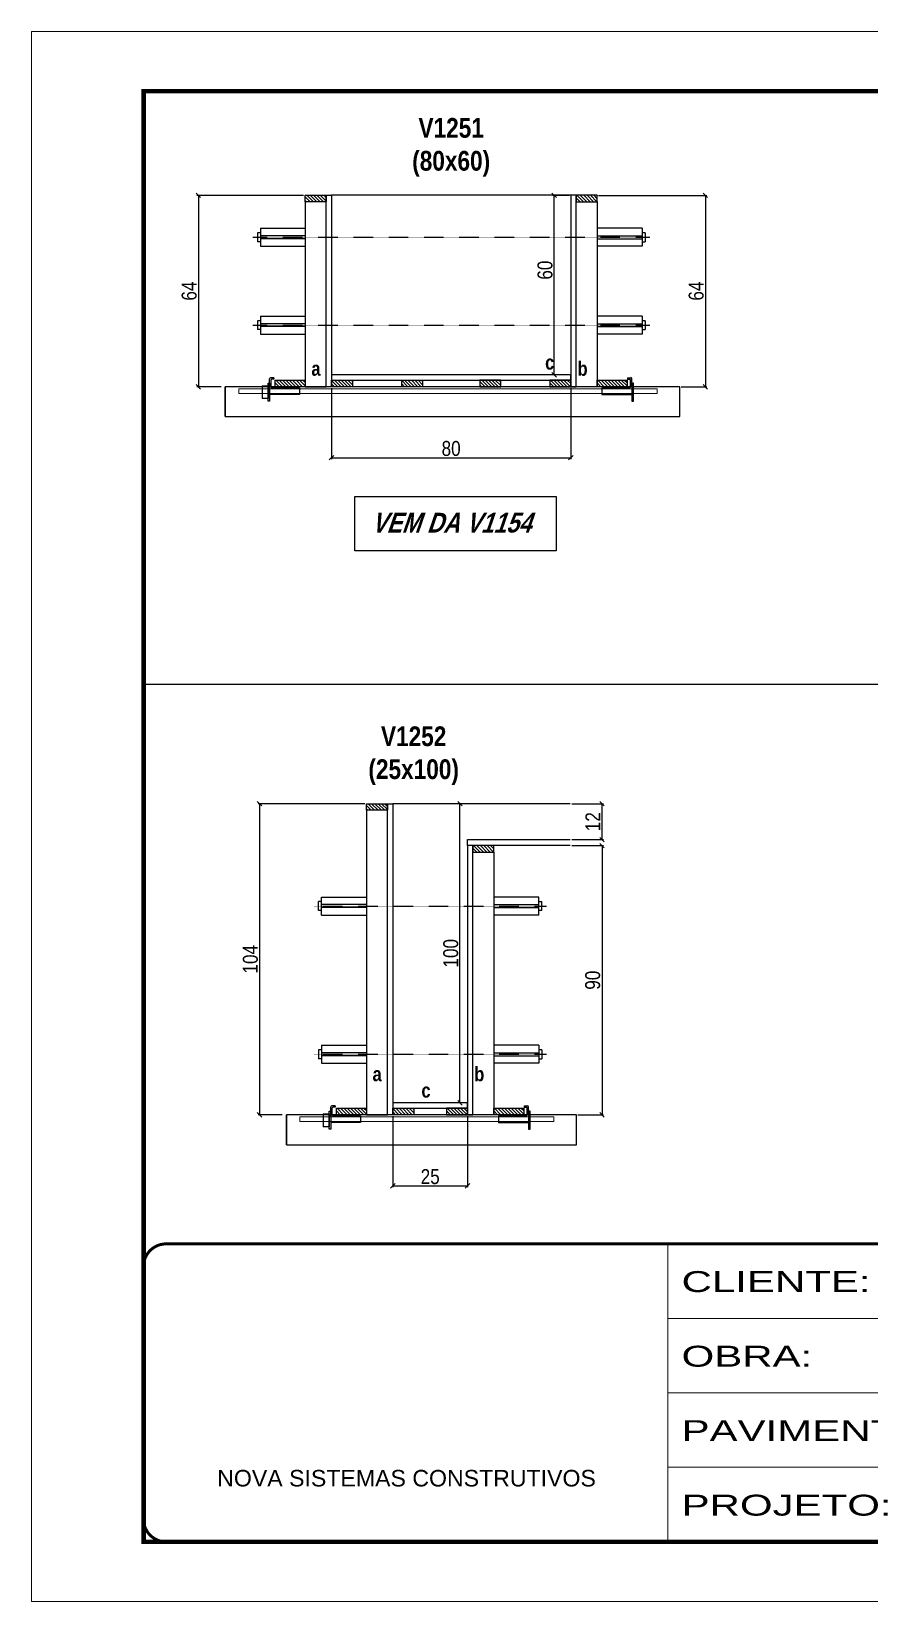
# Model space of a CAD drawing. Extents: x 3309 to 9563, y -2522 to 14608.
# Drawn here: x 6506 to 7067, y 4369 to 5419 of the extents above; entities that cross this region are included whole.
import ezdxf

# ---------------------------------------------------------------- set-up
doc = ezdxf.new("R2010")
doc.units = 0
for name, pattern in [('CONTINUO', [0]), ('DASHED', [0.75, 0.5, -0.25]), ('HIDDEN', [0.375, 0.25, -0.125])]:
    doc.linetypes.add(name, pattern=pattern)
for name, color, linetype in [('barrote', 251, 'Continuous'), ('COTA', 241, 'Continuous'), ('detalhes', 4, 'Continuous'), ('NOMENCLATURA', 7, 'Continuous'), ('Painéis', 200, 'Continuous'), ('presilha', 1, 'Continuous'), ('SARR_2.2x10', 60, 'Continuous'), ('SARR_2.2x7', 40, 'Continuous'), ('SARR_3.5x7', 81, 'Continuous'), ('TENSOR', 3, 'Continuous')]:
    doc.layers.add(name, color=color, linetype=linetype)
for name, color, linetype, lineweight in [('CONCRETO', 251, 'Continuous', 25), ('Folhas', 255, 'Continuous', 9), ('SARRAFO DE PRESSAO', 251, 'DASHED', 9), ('SCO-___-LAJ', 2, 'Continuous', 0)]:
    doc.layers.add(name, color=color, linetype=linetype, lineweight=lineweight)
doc.styles.add('ARIAL', font='arial.ttf')
doc.styles.add('COTA TECNICA 2X', font='techl___.ttf', dxfattribs={"height": 10})
doc.styles.add('TECNICA', font='techb___.ttf', dxfattribs={"height": 10})
doc.styles.add('Tecnologia', font='')
doc.styles.get('Tecnologia').set_extended_font_data('Forgotten Futurist')
doc.dimstyles.new('SECAO', dxfattribs={"dimscale": 0.333333, "dimtxt": 5, "dimasz": 9, "dimexe": 3, "dimexo": 3, "dimgap": 3, "dimtad": 1, "dimdec": 1, "dimlfac": 0.5, "dimzin": 12, "dimdsep": 46, "dimtxsty": 'COTA TECNICA 2X', "dimblk1": 'OBLIQUE', "dimblk2": 'OBLIQUE', "dimsah": 1, "dimcen": 0.9, "dimclrd": 4, "dimclre": 4, "dimclrt": 240, "dimadec": 1, "dimazin": 3, "dimtfac": 1, "dimtdec": 1, "dimtmove": 0, "dimatfit": 3, "dimfxl": 1, "dimtolj": 1, "dimtzin": 12, "dimarcsym": 0})
pattern_1 = [(135, (39989.4777, -118330.52), (-1.122532015, -1.122532015), [])]

# ---------------------------------------------------------------- blocks, each defined once
blk = doc.blocks.new('9999999999')
at = {"color": 30, "linetype": 'CONTINUO'}
for p, q in [((98564.6, 34230.2), (98564.6, 34429.4)), ((98564.6, 34379.6), (99584, 34379.6)), ((98564.6, 34329.8), (99488, 34329.8)), ((98564.6, 34280), (99488, 34280))]:
    blk.add_line(p, q, dxfattribs=at)
at = {"color": 30, "linetype": 'CONTINUO', "const_width": 2}
blk.add_lwpolyline([(99584, 34230.2), (99584, 34414.4, 0.414214), (99569, 34429.4), (98229, 34429.4, 0.414214), (98214, 34414.4), (98214, 34245.2, 0.414214), (98229, 34230.2), (99584, 34230.2)], format="xyb", dxfattribs=at)
at = {"layer": 'Folhas'}
blk.add_lwpolyline([(98139, 34190.2), (99624, 34190.2), (99624, 35240.2), (98139, 35240.2)], close=True, dxfattribs=at)
at = {"layer": 'Folhas', "color": 30, "const_width": 3}
blk.add_lwpolyline([(98214, 34230.2), (99584, 34230.2), (99584, 35200.2), (98214, 35200.2)], close=True, dxfattribs=at)
at = {"color": 7, "linetype": 'Continuous', "ltscale": 5, "style": 'ARIAL'}
blk.add_text('NOVA SISTEMAS CONSTRUTIVOS', height=11.059, dxfattribs=at).set_placement((98263.2, 34267.2))
at = {"layer": 'Folhas', "color": 7, "style": 'Tecnologia', "width": 1.5}
for s, p in [('CLIENTE:', (98573.7, 34397.2)), ('OBRA:', (98573.7, 34347.3)), ('PAVIMENTO:', (98573.7, 34297.5)), ('PROJETO:', (98573.7, 34247.7))]:
    blk.add_text(s, height=14, dxfattribs=at).set_placement(p)
blk = doc.blocks.new('PRESILHA METÁLICA 1')
at = {"layer": 'presilha'}
for p, q in [((7.5, 10.6), (7.5, 19.9)), ((12, 21), (8.6, 21)), ((9, 11.6), (9, 18.9)), ((12, 19.5), (9.6, 19.5)), ((12, 21), (12, 19.5)), ((0, 13), (6, 13)), ((0, 13), (0, 0)), ((6, 0), (0, 0)), ((6, 15.5), (7.5, 15.5)), ((6, -2.5), (6, 15.5)), ((6, 13), (6, 0)), ((7.5, 15.5), (7.5, -2.5)), ((37.5, 4.1), (7.5, 4.1)), ((37.5, 11), (9.6, 11)), ((37.5, 11), (37.5, 4.1)), ((7.5, -2.5), (6, -2.5))]:
    blk.add_line(p, q, dxfattribs=at)
for centre, radius, start, end in [((8.6, 19.9), 1.14, 90, 180), ((9.6, 18.9), 0.57, 90, 180), ((9.6, 11.6), 0.57, 180, 270)]:
    blk.add_arc(centre, radius, start, end, dxfattribs=at)
blk = doc.blocks.new('PRESILHA METÁLICA 2')
at = {"layer": 'presilha'}
for p, q in [((-5.2, 23.5), (-5.2, 22)), ((-5.2, 23.5), (-1.9, 23.5)), ((-5.2, 22), (-2.8, 22)), ((-2.2, 14.1), (-2.2, 21.4)), ((0.8, 18), (-0.8, 18)), ((-0.8, 18), (-0.8, 0)), ((-0.8, 14.6), (-0.8, 22.4)), ((0.8, 0), (0.8, 18)), ((-30.8, 13.5), (-30.8, 6.6)), ((-30.8, 13.5), (-2.8, 13.5)), ((-30.8, 6.6), (-0.8, 6.6)), ((-0.8, 0), (0.8, 0))]:
    blk.add_line(p, q, dxfattribs=at)
for centre, radius, start, end in [((-2.8, 21.4), 0.57, 0, 90), ((-1.9, 22.4), 1.14, 0, 90), ((-2.8, 14.1), 0.57, 270, 0)]:
    blk.add_arc(centre, radius, start, end, dxfattribs=at)
blk = doc.blocks.new('_Oblique')
at = {"color": 0, "linetype": 'ByBlock', "lineweight": -2}
blk.add_line((-0.5, -0.5), (0.5, 0.5), dxfattribs=at)
blk = doc.blocks.new('*D789')
at = {"layer": 'COTA', "color": 4, "lineweight": -2, "transparency": 16777216}
for p, q in [((6688.4, 5309.6), (6617, 5309.6)), ((6618, 5309.6), (6618, 5181.6)), ((6633.2, 5181.6), (6617, 5181.6))]:
    blk.add_line(p, q, dxfattribs=at)
at = {"layer": 'Defpoints', "color": 0, "transparency": 16777216}
for p in [(6689.4, 5309.6), (6618, 5181.6), (6634.2, 5181.6)]:
    blk.add_point(p, dxfattribs=at)
at = {"layer": 'COTA', "color": 4, "lineweight": -2, "transparency": 16777216, "xscale": 3, "yscale": 3, "zscale": 3}
for p, rotation in [((6618, 5309.6), 90), ((6618, 5181.6), 270)]:
    blk.add_blockref('_Oblique', p, dxfattribs=dict(at, rotation=rotation))
at = {"layer": 'COTA', "color": 240, "transparency": 16777216, "insert": (6611.9, 5245.6), "char_height": 10, "attachment_point": 5, "rotation": 90, "style": 'COTA TECNICA 2X'}
blk.add_mtext('\\A1;64', dxfattribs=at)
blk = doc.blocks.new('*D790')
at = {"layer": 'COTA', "color": 4, "lineweight": -2, "transparency": 16777216}
for p, q in [((6885.6, 5309.6), (6958, 5309.6)), ((6957, 5309.6), (6957, 5181.6)), ((6940.9, 5181.6), (6958, 5181.6))]:
    blk.add_line(p, q, dxfattribs=at)
at = {"layer": 'Defpoints', "color": 0, "transparency": 16777216}
for p in [(6884.6, 5309.6), (6939.9, 5181.6), (6957, 5181.6)]:
    blk.add_point(p, dxfattribs=at)
at = {"layer": 'COTA', "color": 4, "lineweight": -2, "transparency": 16777216, "xscale": 3, "yscale": 3, "zscale": 3}
for p, rotation in [((6957, 5309.6), 90), ((6957, 5181.6), 270)]:
    blk.add_blockref('_Oblique', p, dxfattribs=dict(at, rotation=rotation))
at = {"layer": 'COTA', "color": 240, "transparency": 16777216, "insert": (6950.9, 5245.6), "char_height": 10, "attachment_point": 5, "rotation": 90, "style": 'COTA TECNICA 2X'}
blk.add_mtext('\\A1;64', dxfattribs=at)
blk = doc.blocks.new('*D791')
at = {"layer": 'COTA', "color": 4, "lineweight": -2, "transparency": 16777216}
for p, q in [((6866, 5309.6), (6854.9, 5309.6)), ((6855.9, 5189.6), (6855.9, 5309.6)), ((6866, 5189.6), (6854.9, 5189.6))]:
    blk.add_line(p, q, dxfattribs=at)
at = {"layer": 'Defpoints', "color": 0, "transparency": 16777216}
for p in [(6855.9, 5309.6), (6867, 5309.6), (6867, 5189.6)]:
    blk.add_point(p, dxfattribs=at)
at = {"layer": 'COTA', "color": 4, "lineweight": -2, "transparency": 16777216, "xscale": 3, "yscale": 3, "zscale": 3}
for p, rotation in [((6855.9, 5309.6), 90), ((6855.9, 5189.6), 270)]:
    blk.add_blockref('_Oblique', p, dxfattribs=dict(at, rotation=rotation))
at = {"layer": 'COTA', "color": 240, "transparency": 16777216, "insert": (6849.8, 5259.6), "char_height": 10, "attachment_point": 5, "rotation": 90, "style": 'COTA TECNICA 2X'}
blk.add_mtext('\\A1;60', dxfattribs=at)
blk = doc.blocks.new('*D794')
at = {"layer": 'COTA', "color": 4, "lineweight": -2, "transparency": 16777216}
for p, q in [((6707, 5180.6), (6707, 5133.2)), ((6867, 5180.6), (6867, 5133.2)), ((6707, 5134.2), (6867, 5134.2))]:
    blk.add_line(p, q, dxfattribs=at)
at = {"layer": 'Defpoints', "color": 0, "transparency": 16777216}
for p in [(6707, 5181.6), (6867, 5181.6), (6867, 5134.2)]:
    blk.add_point(p, dxfattribs=at)
at = {"layer": 'COTA', "color": 4, "lineweight": -2, "transparency": 16777216, "xscale": 3, "yscale": 3, "zscale": 3, "rotation": 180}
blk.add_blockref('_Oblique', (6707, 5134.2), dxfattribs=at)
at = {"layer": 'COTA', "color": 4, "lineweight": -2, "transparency": 16777216, "xscale": 3, "yscale": 3, "zscale": 3}
blk.add_blockref('_Oblique', (6867, 5134.2), dxfattribs=at)
at = {"layer": 'COTA', "color": 240, "transparency": 16777216, "insert": (6787, 5140.3), "char_height": 10, "attachment_point": 5, "style": 'COTA TECNICA 2X'}
blk.add_mtext('\\A1;80', dxfattribs=at)
blk = doc.blocks.new('*D808')
at = {"layer": 'COTA', "color": 4, "lineweight": -2, "transparency": 16777216}
for p, q in [((6729.4, 4902.8), (6657.9, 4902.8)), ((6658.9, 4902.8), (6658.9, 4694.8)), ((6674.1, 4694.8), (6657.9, 4694.8))]:
    blk.add_line(p, q, dxfattribs=at)
at = {"layer": 'Defpoints', "color": 0, "transparency": 16777216}
for p in [(6730.4, 4902.8), (6658.9, 4694.8), (6675.1, 4694.8)]:
    blk.add_point(p, dxfattribs=at)
at = {"layer": 'COTA', "color": 4, "lineweight": -2, "transparency": 16777216, "xscale": 3, "yscale": 3, "zscale": 3}
for p, rotation in [((6658.9, 4902.8), 90), ((6658.9, 4694.8), 270)]:
    blk.add_blockref('_Oblique', p, dxfattribs=dict(at, rotation=rotation))
at = {"layer": 'COTA', "color": 240, "transparency": 16777216, "insert": (6652.8, 4798.8), "char_height": 10, "attachment_point": 5, "rotation": 90, "style": 'COTA TECNICA 2X'}
blk.add_mtext('\\A1;104', dxfattribs=at)
blk = doc.blocks.new('*D809')
at = {"layer": 'COTA', "color": 4, "lineweight": -2, "transparency": 16777216}
for p, q in [((6867.7, 4874.8), (6888.9, 4874.8)), ((6887.9, 4874.8), (6887.9, 4694.8)), ((6871.8, 4694.8), (6888.9, 4694.8))]:
    blk.add_line(p, q, dxfattribs=at)
at = {"layer": 'Defpoints', "color": 0, "transparency": 16777216}
for p in [(6866.7, 4874.8), (6870.8, 4694.8), (6887.9, 4694.8)]:
    blk.add_point(p, dxfattribs=at)
at = {"layer": 'COTA', "color": 4, "lineweight": -2, "transparency": 16777216, "xscale": 3, "yscale": 3, "zscale": 3}
for p, rotation in [((6887.9, 4874.8), 90), ((6887.9, 4694.8), 270)]:
    blk.add_blockref('_Oblique', p, dxfattribs=dict(at, rotation=rotation))
at = {"layer": 'COTA', "color": 240, "transparency": 16777216, "insert": (6881.7, 4784.8), "char_height": 10, "attachment_point": 5, "rotation": 90, "style": 'COTA TECNICA 2X'}
blk.add_mtext('\\A1;90', dxfattribs=at)
blk = doc.blocks.new('*D810')
at = {"layer": 'COTA', "color": 4, "lineweight": -2, "transparency": 16777216}
for p, q in [((6797, 4902.8), (6791.9, 4902.8)), ((6792.9, 4702.8), (6792.9, 4902.8)), ((6797, 4702.8), (6791.9, 4702.8))]:
    blk.add_line(p, q, dxfattribs=at)
at = {"layer": 'Defpoints', "color": 0, "transparency": 16777216}
for p in [(6792.9, 4902.8), (6798, 4902.8), (6798, 4702.8)]:
    blk.add_point(p, dxfattribs=at)
at = {"layer": 'COTA', "color": 4, "lineweight": -2, "transparency": 16777216, "xscale": 3, "yscale": 3, "zscale": 3}
for p, rotation in [((6792.9, 4902.8), 90), ((6792.9, 4702.8), 270)]:
    blk.add_blockref('_Oblique', p, dxfattribs=dict(at, rotation=rotation))
at = {"layer": 'COTA', "color": 240, "transparency": 16777216, "insert": (6786.8, 4802.8), "char_height": 10, "attachment_point": 5, "rotation": 90, "style": 'COTA TECNICA 2X'}
blk.add_mtext('\\A1;100', dxfattribs=at)
blk = doc.blocks.new('*D811')
at = {"layer": 'COTA', "color": 4, "lineweight": -2, "transparency": 16777216}
for p, q in [((6867.7, 4902.8), (6888.9, 4902.8)), ((6887.9, 4878.8), (6887.9, 4902.8)), ((6867.7, 4878.8), (6888.9, 4878.8))]:
    blk.add_line(p, q, dxfattribs=at)
at = {"layer": 'Defpoints', "color": 0, "transparency": 16777216}
for p in [(6866.7, 4902.8), (6887.9, 4902.8), (6866.7, 4878.8)]:
    blk.add_point(p, dxfattribs=at)
at = {"layer": 'COTA', "color": 4, "lineweight": -2, "transparency": 16777216, "xscale": 3, "yscale": 3, "zscale": 3}
for p, rotation in [((6887.9, 4902.8), 90), ((6887.9, 4878.8), 270)]:
    blk.add_blockref('_Oblique', p, dxfattribs=dict(at, rotation=rotation))
at = {"layer": 'COTA', "color": 240, "transparency": 16777216, "insert": (6881.8, 4890.8), "char_height": 10, "attachment_point": 5, "rotation": 90, "style": 'COTA TECNICA 2X'}
blk.add_mtext('\\A1;12', dxfattribs=at)
blk = doc.blocks.new('*D821')
at = {"layer": 'COTA', "color": 4, "lineweight": -2, "transparency": 16777216}
for p, q in [((6748, 4693.8), (6748, 4646.3)), ((6798, 4693.8), (6798, 4646.3)), ((6748, 4647.3), (6798, 4647.3))]:
    blk.add_line(p, q, dxfattribs=at)
at = {"layer": 'Defpoints', "color": 0, "transparency": 16777216}
for p in [(6748, 4694.8), (6798, 4694.8), (6798, 4647.3)]:
    blk.add_point(p, dxfattribs=at)
at = {"layer": 'COTA', "color": 4, "lineweight": -2, "transparency": 16777216, "xscale": 3, "yscale": 3, "zscale": 3, "rotation": 180}
blk.add_blockref('_Oblique', (6748, 4647.3), dxfattribs=at)
at = {"layer": 'COTA', "color": 4, "lineweight": -2, "transparency": 16777216, "xscale": 3, "yscale": 3, "zscale": 3}
blk.add_blockref('_Oblique', (6798, 4647.3), dxfattribs=at)
at = {"layer": 'COTA', "color": 240, "transparency": 16777216, "insert": (6773, 4653.4), "char_height": 10, "attachment_point": 5, "style": 'COTA TECNICA 2X'}
blk.add_mtext('\\A1;25', dxfattribs=at)

msp = doc.modelspace()

# ---------------------------------------------------------------- hatches: boundary and pattern name
at = {"layer": 'SARR_2.2x10'}
h = msp.add_hatch(dxfattribs=at)
h.set_pattern_fill('ANSI31', color=256, scale=0.5, angle=90)
h.set_pattern_definition([(135, (39862.9768, -118330.52), (-1.122532015, -1.122532015), [])])
h.paths.add_polyline_path([(6669.44, 5186.05), (6669.44, 5181.65), (6689.44, 5181.65), (6689.44, 5186.05)])
h = msp.add_hatch(dxfattribs=at)
h.set_pattern_fill('ANSI31', color=256, scale=0.5, angle=90)
h.set_pattern_definition([(135, (40078.1768, -118330.52), (-1.122532015, -1.122532015), [])])
h.paths.add_polyline_path([(6884.64, 5186.05), (6884.64, 5181.65), (6904.64, 5181.65), (6904.64, 5186.05)])
h = msp.add_hatch(dxfattribs=at)
h.set_pattern_fill('ANSI31', color=256, scale=0.5, angle=90)
h.set_pattern_definition([(135, (39903.896, -118817.364), (-1.122532015, -1.122532015), [])])
h.paths.add_polyline_path([(6710.36, 4699.21), (6710.36, 4694.81), (6730.36, 4694.81), (6730.36, 4699.21)])
h = msp.add_hatch(dxfattribs=at)
h.set_pattern_fill('ANSI31', color=256, scale=0.5, angle=90)
h.set_pattern_definition([(135, (40009.096, -118817.364), (-1.122532015, -1.122532015), [])])
h.paths.add_polyline_path([(6815.56, 4699.21), (6815.56, 4694.81), (6835.56, 4694.81), (6835.56, 4699.21)])
at = {"layer": 'SARR_2.2x7'}
h = msp.add_hatch(dxfattribs=at)
h.set_pattern_fill('ANSI31', color=256, scale=0.5, angle=90)
h.set_pattern_definition([(135, (39876.9768, -118206.92), (-1.122532015, -1.122532015), [])])
h.paths.add_polyline_path([(6703.44, 5309.65), (6703.44, 5305.25), (6689.44, 5305.25), (6689.44, 5309.65)])
h = msp.add_hatch(dxfattribs=at)
h.set_pattern_fill('ANSI31', color=256, scale=0.5, angle=90)
h.set_pattern_definition([(135, (39978.9768, -118206.92), (-1.122532015, -1.122532015), [])])
h.paths.add_polyline_path([(6870.64, 5309.65), (6870.64, 5305.25), (6884.64, 5305.25), (6884.64, 5309.65)])
h = msp.add_hatch(dxfattribs=at)
h.set_pattern_fill('ANSI31', color=256, scale=0.5, angle=90)
h.set_pattern_definition([(135, (39942.5768, -118330.52), (-1.122532015, -1.122532015), [])])
h.paths.add_polyline_path([(6721.04, 5181.65), (6721.04, 5186.05), (6707.04, 5186.05), (6707.04, 5181.65)])
h = msp.add_hatch(dxfattribs=at)
h.set_pattern_fill('ANSI31', color=256, scale=0.5, angle=90)
h.set_pattern_definition(pattern_1)
h.paths.add_polyline_path([(6767.94, 5181.65), (6767.94, 5186.05), (6753.94, 5186.05), (6753.94, 5181.65)])
h = msp.add_hatch(dxfattribs=at)
h.set_pattern_fill('ANSI31', color=256, scale=0.5, angle=90)
h.set_pattern_definition(pattern_1)
h.paths.add_polyline_path([(6806.14, 5181.65), (6806.14, 5186.05), (6820.14, 5186.05), (6820.14, 5181.65)])
h = msp.add_hatch(dxfattribs=at)
h.set_pattern_fill('ANSI31', color=256, scale=0.5, angle=90)
h.set_pattern_definition([(135, (40064.5768, -118330.52), (-1.122532015, -1.122532015), [])])
h.paths.add_polyline_path([(6853.04, 5186.05), (6853.04, 5181.65), (6867.04, 5181.65), (6867.04, 5186.05)])
h = msp.add_hatch(dxfattribs=at)
h.set_pattern_fill('ANSI31', color=256, scale=0.5, angle=90)
h.set_pattern_definition([(135, (39917.896, -118613.764), (-1.122532015, -1.122532015), [])])
h.paths.add_polyline_path([(6744.36, 4902.81), (6744.36, 4898.41), (6730.36, 4898.41), (6730.36, 4902.81)])
h = msp.add_hatch(dxfattribs=at)
h.set_pattern_fill('ANSI31', color=256, scale=0.5, angle=90)
h.set_pattern_definition([(135, (39909.896, -118641.764), (-1.122532015, -1.122532015), [])])
h.paths.add_polyline_path([(6801.56, 4874.81), (6801.56, 4870.41), (6815.56, 4870.41), (6815.56, 4874.81)])
h = msp.add_hatch(dxfattribs=at)
h.set_pattern_fill('ANSI31', color=256, scale=0.5, angle=90)
h.set_pattern_definition([(135, (39983.496, -118817.364), (-1.122532015, -1.122532015), [])])
h.paths.add_polyline_path([(6761.96, 4694.81), (6761.96, 4699.21), (6747.96, 4699.21), (6747.96, 4694.81)])
h = msp.add_hatch(dxfattribs=at)
h.set_pattern_fill('ANSI31', color=256, scale=0.5, angle=90)
h.set_pattern_definition([(135, (39995.496, -118817.364), (-1.122532015, -1.122532015), [])])
h.paths.add_polyline_path([(6783.96, 4699.21), (6783.96, 4694.81), (6797.96, 4694.81), (6797.96, 4699.21)])

# ---------------------------------------------------------------- linework, layer by layer
at = {"ltscale": 3}
for p, q in [((6657.44, 5284.62), (6657.44, 5278.62)), ((6659.44, 5284.62), (6657.44, 5284.62)), ((6659.44, 5287.62), (6659.44, 5275.62)), ((6659.44, 5287.62), (6689.44, 5287.62)), ((6689.44, 5282.62), (6659.44, 5282.62)), ((6914.64, 5287.62), (6884.64, 5287.62)), ((6884.64, 5282.62), (6914.64, 5282.62)), ((6914.64, 5287.62), (6914.64, 5275.62)), ((6916.64, 5284.62), (6914.64, 5284.62)), ((6916.64, 5284.62), (6916.64, 5278.62)), ((6659.44, 5278.62), (6657.44, 5278.62)), ((6689.44, 5280.62), (6659.44, 5280.62)), ((6659.44, 5275.62), (6689.44, 5275.62)), ((6884.64, 5280.62), (6914.64, 5280.62)), ((6914.64, 5275.62), (6884.64, 5275.62)), ((6914.64, 5278.62), (6916.64, 5278.62)), ((6657.44, 5225.82), (6657.44, 5219.82)), ((6659.44, 5225.82), (6657.44, 5225.82)), ((6659.44, 5219.82), (6657.44, 5219.82)), ((6659.44, 5228.82), (6659.44, 5216.82)), ((6659.44, 5228.82), (6689.44, 5228.82)), ((6689.44, 5223.82), (6659.44, 5223.82)), ((6689.44, 5221.82), (6659.44, 5221.82)), ((6914.64, 5228.82), (6884.64, 5228.82)), ((6884.64, 5223.82), (6914.64, 5223.82)), ((6884.64, 5221.82), (6914.64, 5221.82)), ((6914.64, 5228.82), (6914.64, 5216.82)), ((6916.64, 5225.82), (6914.64, 5225.82)), ((6914.64, 5219.82), (6916.64, 5219.82)), ((6916.64, 5225.82), (6916.64, 5219.82)), ((6659.44, 5216.82), (6689.44, 5216.82)), ((6914.64, 5216.82), (6884.64, 5216.82)), ((6698.36, 4831.36), (6698.36, 4837.36)), ((6700.36, 4837.36), (6698.36, 4837.36)), ((6700.36, 4831.36), (6698.36, 4831.36)), ((6700.36, 4828.36), (6700.36, 4840.36)), ((6700.36, 4840.36), (6730.36, 4840.36)), ((6730.36, 4835.36), (6700.36, 4835.36)), ((6730.36, 4833.36), (6700.36, 4833.36)), ((6845.56, 4840.36), (6815.56, 4840.36)), ((6815.56, 4835.36), (6845.56, 4835.36)), ((6815.56, 4833.36), (6845.56, 4833.36)), ((6845.56, 4828.36), (6845.56, 4840.36)), ((6845.56, 4837.36), (6847.56, 4837.36)), ((6847.56, 4831.36), (6845.56, 4831.36)), ((6847.56, 4831.36), (6847.56, 4837.36)), ((6700.36, 4828.36), (6730.36, 4828.36)), ((6845.56, 4828.36), (6815.56, 4828.36)), ((6698.36, 4738.26), (6698.36, 4732.26)), ((6700.36, 4738.26), (6698.36, 4738.26)), ((6700.36, 4741.26), (6700.36, 4729.26)), ((6700.36, 4741.26), (6730.36, 4741.26)), ((6730.36, 4736.26), (6700.36, 4736.26)), ((6845.56, 4741.26), (6815.56, 4741.26)), ((6815.56, 4736.26), (6845.56, 4736.26)), ((6845.56, 4741.26), (6845.56, 4729.26)), ((6847.56, 4738.26), (6845.56, 4738.26)), ((6847.56, 4738.26), (6847.56, 4732.26)), ((6700.36, 4732.26), (6698.36, 4732.26)), ((6730.36, 4734.26), (6700.36, 4734.26)), ((6700.36, 4729.26), (6730.36, 4729.26)), ((6815.56, 4734.26), (6845.56, 4734.26)), ((6845.56, 4729.26), (6815.56, 4729.26)), ((6845.56, 4732.26), (6847.56, 4732.26))]:
    msp.add_line(p, q, dxfattribs=at)
at = {"layer": 'barrote'}
for points in [[(6635.98, 5161.65), (6939.9, 5161.65), (6939.9, 5181.65), (6635.98, 5181.65)], [(6676.9, 4674.81), (6870.82, 4674.81), (6870.82, 4694.81), (6676.9, 4694.81)]]:
    msp.add_lwpolyline(points, close=True, dxfattribs=at)
at = {"layer": 'CONCRETO', "linetype": 'Continuous'}
for p, q in [((6867.04, 5309.65), (6707.04, 5309.65)), ((6866.66, 4902.81), (6747.96, 4902.81))]:
    msp.add_line(p, q, dxfattribs=at)
at = {"layer": 'COTA'}
msp.add_line((6581.37, 4982.68), (7951.37, 4982.68), dxfattribs=at)
at = {"layer": 'detalhes', "color": 250}
for p, q in [((6635.98, 5161.65), (6635.98, 5181.65)), ((6676.9, 4674.81), (6676.9, 4694.81))]:
    msp.add_line(p, q, dxfattribs=at)
at = {"layer": 'NOMENCLATURA', "elevation": 0}
msp.add_lwpolyline([(6722.6, 5108.29), (6857.14, 5108.29), (6857.14, 5071.83), (6722.6, 5071.83)], close=True, dxfattribs=at)
at = {"layer": 'Painéis', "linetype": 'Continuous'}
for points in [[(6703.44, 5181.65), (6703.44, 5309.65), (6707.04, 5309.65), (6707.04, 5181.65)], [(6870.64, 5181.65), (6870.64, 5309.65), (6867.04, 5309.65), (6867.04, 5181.65)], [(6867.04, 5189.65), (6707.04, 5189.65), (6707.04, 5186.05), (6867.04, 5186.05)], [(6744.36, 4694.81), (6744.36, 4902.81), (6747.96, 4902.81), (6747.96, 4694.81)], [(6801.56, 4694.81), (6801.56, 4874.81), (6797.96, 4874.81), (6797.96, 4694.81)], [(6797.96, 4702.81), (6747.96, 4702.81), (6747.96, 4699.21), (6797.96, 4699.21)]]:
    msp.add_lwpolyline(points, close=True, dxfattribs=at)
at = {"layer": 'Painéis', "linetype": 'Continuous', "elevation": 0}
msp.add_lwpolyline([(6866.66, 4874.81), (6797.96, 4874.81), (6797.96, 4878.81), (6866.66, 4878.81)], dxfattribs=at)
at = {"layer": 'SARR_2.2x10'}
for points in [[(6669.44, 5186.05), (6689.44, 5186.05), (6689.44, 5181.65), (6669.44, 5181.65)], [(6884.64, 5186.05), (6904.64, 5186.05), (6904.64, 5181.65), (6884.64, 5181.65)], [(6710.36, 4699.21), (6730.36, 4699.21), (6730.36, 4694.81), (6710.36, 4694.81)], [(6815.56, 4699.21), (6835.56, 4699.21), (6835.56, 4694.81), (6815.56, 4694.81)]]:
    msp.add_lwpolyline(points, close=True, dxfattribs=at)
at = {"layer": 'SARR_2.2x7', "elevation": 0}
for points in [[(6689.44, 5309.65), (6703.44, 5309.65), (6703.44, 5305.25), (6689.44, 5305.25)], [(6884.64, 5309.65), (6870.64, 5309.65), (6870.64, 5305.25), (6884.64, 5305.25)], [(6730.36, 4902.81), (6744.36, 4902.81), (6744.36, 4898.41), (6730.36, 4898.41)], [(6815.56, 4874.81), (6801.56, 4874.81), (6801.56, 4870.41), (6815.56, 4870.41)]]:
    msp.add_lwpolyline(points, close=True, dxfattribs=at)
at = {"layer": 'SARR_2.2x7'}
for points in [[(6707.04, 5186.05), (6721.04, 5186.05), (6721.04, 5181.65), (6707.04, 5181.65)], [(6753.94, 5186.05), (6767.94, 5186.05), (6767.94, 5181.65), (6753.94, 5181.65)], [(6820.14, 5186.05), (6806.14, 5186.05), (6806.14, 5181.65), (6820.14, 5181.65)], [(6867.04, 5186.05), (6853.04, 5186.05), (6853.04, 5181.65), (6867.04, 5181.65)], [(6747.96, 4699.21), (6761.96, 4699.21), (6761.96, 4694.81), (6747.96, 4694.81)], [(6797.96, 4699.21), (6783.96, 4699.21), (6783.96, 4694.81), (6797.96, 4694.81)]]:
    msp.add_lwpolyline(points, close=True, dxfattribs=at)
at = {"layer": 'SARR_3.5x7'}
for points in [[(6703.44, 5305.25), (6689.44, 5305.25), (6689.44, 5181.65), (6703.44, 5181.65)], [(6870.64, 5305.25), (6884.64, 5305.25), (6884.64, 5181.65), (6870.64, 5181.65)], [(6744.36, 4898.41), (6730.36, 4898.41), (6730.36, 4694.81), (6744.36, 4694.81)], [(6801.56, 4870.41), (6815.56, 4870.41), (6815.56, 4694.81), (6801.56, 4694.81)]]:
    msp.add_lwpolyline(points, close=True, dxfattribs=at)
at = {"layer": 'SCO-___-LAJ', "color": 1}
for points in [[(6644.99, 5180.32), (6924.82, 5180.32), (6924.82, 5177.12), (6644.99, 5177.12)], [(6685.9, 4693.47), (6855.74, 4693.47), (6855.74, 4690.27), (6685.9, 4690.27)]]:
    msp.add_lwpolyline(points, close=True, dxfattribs=at)
at = {"layer": 'TENSOR', "linetype": 'HIDDEN', "ltscale": 0.5}
for p, q in [((6654.44, 5281.62), (6919.94, 5281.62)), ((6654.44, 5222.82), (6919.94, 5222.82)), ((6695.36, 4834.36), (6850.86, 4834.36)), ((6695.36, 4735.26), (6850.86, 4735.26))]:
    msp.add_line(p, q, dxfattribs=at)

# ---------------------------------------------------------------- block references
at = {"layer": 'presilha', "xscale": 0.6666666666666666, "yscale": 0.6666666666666666, "zscale": 0.6666666666666666}
for name, p in [('PRESILHA METÁLICA 1', (6660.57, 5173.68)), ('PRESILHA METÁLICA 2', (6908.32, 5172.02)), ('PRESILHA METÁLICA 1', (6701.49, 4686.84)), ('PRESILHA METÁLICA 2', (6839.24, 4685.17))]:
    msp.add_blockref(name, p, dxfattribs=at)
at = {"layer": 'SARRAFO DE PRESSAO', "color": 6, "linetype": 'ByBlock'}
msp.add_blockref('9999999999', (-91632.61, -29820.95), dxfattribs=at)

# ---------------------------------------------------------------- texts
at = {"layer": 'detalhes', "style": 'TECNICA'}
for s, p in [('c', (6849.86, 5193.12)), ('b', (6871.54, 5189)), ('a', (6693.56, 5189.01)), ('b', (6802.46, 4717.23)), ('a', (6734.48, 4717.24)), ('c', (6767.15, 4706.28))]:
    msp.add_text(s, height=9.6, dxfattribs=at).set_placement(p)
at = {"layer": 'NOMENCLATURA', "char_height": 13.2, "attachment_point": 2, "style": 'TECNICA'}
for s, insert in [('V1251\\P(80x60)', (6787.04, 5361.34)), ('V1252\\P(25x100)', (6761.96, 4954.5))]:
    msp.add_mtext_dynamic_manual_height_columns(s, width=300.2766, gutter_width=1, heights=[0], dxfattribs=dict(at, insert=insert))
at = {"layer": 'NOMENCLATURA', "insert": (6787.04, 5097.33), "char_height": 13.2, "width": 300.2766, "attachment_point": 2, "style": 'TECNICA'}
msp.add_mtext('{\\Q19;VEM DA V1154}', dxfattribs=at)

# ---------------------------------------------------------------- dimensions: what is measured, and where the dimension line sits
at = {"layer": 'COTA'}
for base, p1, p2, picture, middle in [((6617.99, 5181.65, 0), (6689.44, 5309.65), (6634.23, 5181.65, 0), '*D789', (6611.89, 5245.65, 0)), ((6956.96, 5181.65, 0), (6884.64, 5309.65), (6939.85, 5181.65, 0), '*D790', (6950.85, 5245.65, 0)), ((6658.91, 4694.81, 0), (6730.36, 4902.81), (6675.14, 4694.81, 0), '*D808', (6652.81, 4798.81, 0)), ((6792.88, 4902.81), (6797.96, 4702.81), (6797.96, 4902.81), '*D810', (6786.78, 4802.81)), ((6887.88, 4902.81), (6866.66, 4878.81), (6866.66, 4902.81), '*D811', (6881.82, 4890.81)), ((6887.88, 4694.81, 0), (6866.66, 4874.81), (6870.77, 4694.81, 0), '*D809', (6881.74, 4784.81, 0))]:
    dim = msp.add_linear_dim(base=base, p1=p1, p2=p2, angle=90, dimstyle='SECAO', dxfattribs=at)
    dim.commit()
    dim.dimension.update_dxf_attribs({"geometry": picture, "text_midpoint": middle})
dim = msp.add_linear_dim(base=(6855.86, 5309.65), p1=(6867.04, 5189.65), p2=(6867.04, 5309.65), angle=90, dimstyle='SECAO', dxfattribs=at)
dim.commit()
dim.dimension.update_dxf_attribs({"geometry": '*D791', "text_midpoint": (6855.86, 5259.65), "dimtype": 160})
for base, p1, p2, picture, middle in [((6867.04, 5134.18), (6707.04, 5181.65), (6867.04, 5181.65), '*D794', (6787.04, 5140.3)), ((6797.96, 4647.33), (6747.96, 4694.81), (6797.96, 4694.81), '*D821', (6772.96, 4653.44))]:
    dim = msp.add_linear_dim(base=base, p1=p1, p2=p2, dimstyle='SECAO', dxfattribs=at)
    dim.commit()
    dim.dimension.update_dxf_attribs({"geometry": picture, "text_midpoint": middle})

doc.saveas('drawing.dxf')
